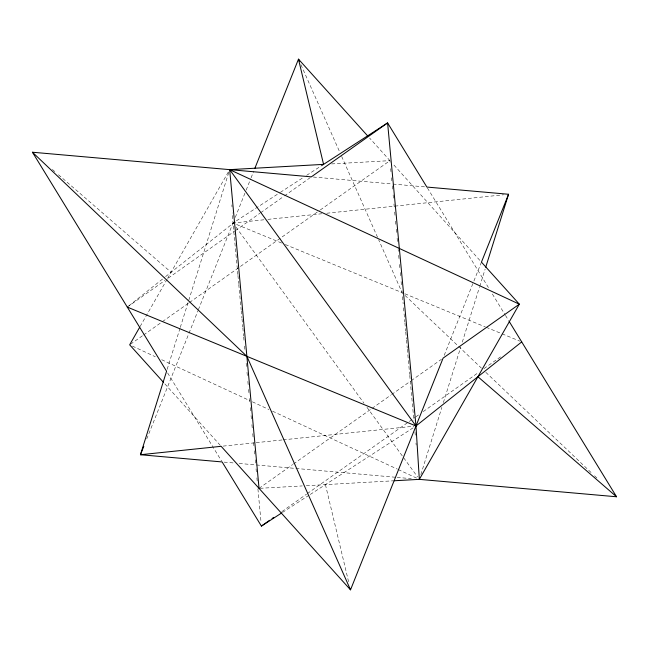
<?xml version="1.0" encoding="UTF-8"?>
<svg xmlns="http://www.w3.org/2000/svg" width="649" height="649" viewBox="0 0 649 649"><rect width="100%" height="100%" fill="white"/><g stroke="black" fill="none" stroke-linecap="round" stroke-linejoin="round"><path stroke-width="0.49" stroke-dasharray="3.25 2.43" d="M167.166 369.33L179.984 328.378M180.284 327.429L228.756 172.52M420.844 474.557L441.864 407.369M443.372 402.575L460.798 346.891M462.299 342.096L479.424 287.369M479.725 286.412L485.127 269.132M146.755 438.927L188.608 334.17M188.989 333.229L198.01 310.644M198.383 309.703L233.77 221.131M235.279 217.358L245.809 190.993M246.19 190.052L250.701 178.751M251.082 177.81L253.71 171.214M444.224 355.295L473.551 281.901M473.924 280.96L481.444 262.139L392.669 163.653M140.143 326.463L167.093 279.257M167.588 278.38L228.659 171.401M128.851 305.841L164.83 277.237M165.609 276.612L235.555 221.366M127.285 307.091L165 280.409M168.278 278.088L234.565 231.182M235.384 230.606L259.892 213.27M260.703 212.685L283.581 196.509M284.392 195.925L310.53 177.437M130.481 344.246L142.78 335.541M143.599 334.965L161.633 322.204M162.453 321.62L188.689 303.059M189.508 302.483L239.651 267.007M240.471 266.423L319.462 210.527M320.281 209.952L389.96 160.644L369.638 138.091M259.04 488.356L292.65 464.57M293.47 463.994L371.22 408.975M372.031 408.399L390.82 395.111M391.639 394.527L410.428 381.239M411.239 380.663L441.466 359.278M281.909 511.59L306.498 494.189M307.318 493.605L415.019 417.404M415.839 416.82L419.132 414.492M423.245 411.58L478.264 372.656M484 368.591L502.034 355.83M236.406 220.822L279.565 192.867M280.409 192.323L303.253 177.526M306.636 175.335L321.872 165.471M282.469 512.45L309.427 494.992M310.271 494.449L414.289 427.083M263.908 219.792L233.023 223.013L237.842 274.454M267.891 219.37L321.734 213.756M326.739 213.237L393.813 206.236M394.819 206.131L503.575 194.789M223.142 446.106L255.187 442.764M256.185 442.659L282.218 439.941M283.215 439.835L413.989 426.198M331.615 163.921L389.96 160.644L390.244 163.67M260.046 488.299L302.296 485.923M306.32 485.695L393.083 480.828M313.337 177.031L392.012 183.975M393.01 184.065L424.884 186.88M224.14 462.12L233.178 462.924M239.205 463.451L255.276 464.871M256.282 464.96L396.141 477.307M397.156 477.396L411.271 478.646M281.601 243.018L233.023 223.013L232.383 212.945M285.341 244.559L402.129 292.658L378.683 239.846M404.935 293.819L485.274 326.909M486.215 327.291L501.158 333.448M502.091 333.829L519.841 341.139M132.412 346.104L155.306 356.739M161.723 359.716L249.654 400.547M252.404 401.828L268.913 409.495M272.58 411.198L397.326 469.13M398.243 469.56L416.585 478.078M52.366 169.47L55.425 172.123M58.491 174.776L171.085 272.264M405.065 295.457L457.943 345.787M458.673 346.485L481.436 368.153M485.841 372.348L591.58 472.999M594.525 475.798L597.461 478.597M164.846 383.859L221.147 446.317M235.993 227.109L363.975 403.191M366.953 407.288L417.55 476.901M427.399 187.91L488.713 288.034M492.38 294.021L504.946 314.546M505.474 315.398L508.613 320.533M167.62 372.94L221.601 461.09M300.949 64.722L340.027 152.742M341.666 156.45L378.278 238.921M325.433 484.625L348.643 581.975M390.706 168.708L390.982 171.734M391.542 177.777L391.818 180.803M392.288 185.841L392.661 189.873M393.124 194.911L393.497 198.943M393.959 203.981L394.235 207.007M394.697 212.045L395.071 216.076M395.533 221.114L395.906 225.146M396.279 229.17L396.742 234.216M397.115 238.24L397.488 242.272M398.137 249.33L398.324 251.341M398.697 255.373L399.159 260.411M399.533 264.443L399.906 268.475M400.271 272.507L400.741 277.545M401.106 281.577L401.577 286.615M401.942 290.647L402.412 295.693M402.502 296.698L403.151 303.764M403.524 307.796L403.994 312.842M404.084 313.856L404.83 321.928M404.919 322.934L405.666 331.006M405.755 332.02L406.412 339.086M406.501 340.092L407.248 348.164M407.337 349.178L408.829 365.322M408.919 366.328L409.665 374.4M409.754 375.414L413.94 420.828M414.971 431.926L415.336 435.966M415.993 443.024L416.179 445.044M237.932 275.468L238.686 283.532M238.783 284.546L240.292 300.682M240.39 301.696L241.144 309.76M241.241 310.774L241.899 317.832M241.996 318.837L242.75 326.909M242.848 327.923L243.602 335.987M243.7 337.001L244.17 342.039M244.551 346.079L245.022 351.117M246.158 363.229L246.628 368.267M247.001 372.307L247.48 377.345M247.853 381.385L248.234 385.417M248.608 389.457L249.086 394.495M249.459 398.535L249.841 402.558M250.311 407.58L250.684 411.596M251.066 415.611L251.536 420.633M251.909 424.657L252.283 428.673M252.753 433.694L253.134 437.71M253.605 442.732L253.881 445.741M254.351 450.763L254.733 454.779M255.203 459.8L255.576 463.824M256.047 468.846L256.331 471.855M256.899 477.883L257.174 480.893M257.929 488.932L261.036 522.072M231.88 204.889L232.009 206.901"/><path stroke-width="0.97" d="M485.728 267.21L508.556 194.27L426.872 187.058L387.591 122.912L321.872 165.471M143.786 446.366L140.444 454.73L222.128 461.942L261.409 526.088L281.625 512.994M254.838 168.391L298.483 59.156L367.602 135.836M509.141 321.385L616.55 496.769L419.335 479.36L415.977 425.987L387.591 122.912L311.35 176.852L32.45 152.231L166.574 371.236L140.444 454.73L221.147 446.317L350.517 589.844L443.097 358.118L519.338 304.178L481.444 262.139L508.556 194.27M139.64 327.339L129.662 344.822L163.499 382.358M127.285 307.091L415.977 425.987L521.715 341.909M261.409 526.088L269.611 520.287M272.069 518.551L273.708 517.391M394.097 480.771L419.335 479.36L519.338 304.178L229.665 169.64L259.04 488.356M477.915 376.736L616.55 496.769M32.45 152.231L246.871 356.342L350.517 589.844M415.977 425.987L229.665 169.64L323.567 164.375L298.483 59.156L299.303 61.014"/></g></svg>
